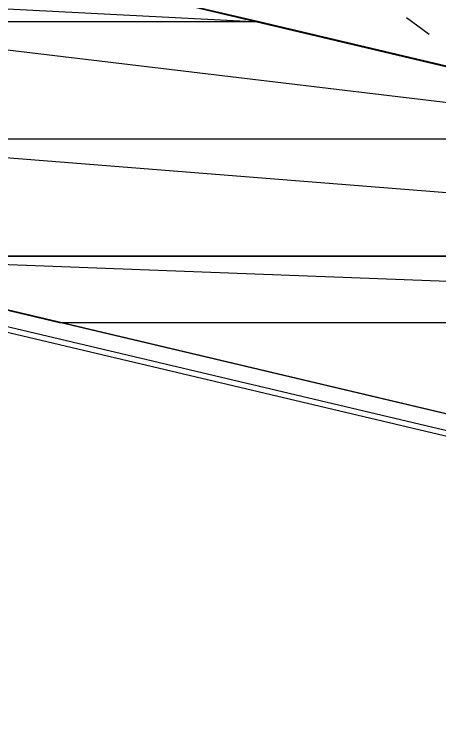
# Model space of a CAD drawing. Header units: feet. Extents: x -84 to 198, y -22 to 181.
# Drawn here: x 16.99 to 20.76, y 58.35 to 64.78 of the extents above; entities that cross this region are included whole.
import ezdxf

# ---------------------------------------------------------------- set-up
doc = ezdxf.new("R2010")
doc.units = ezdxf.units.FT
doc.layers.add('A-LINEA', color=7, linetype='CONTINUOUS')
doc.layers.add('A-MURO-CONCRETO', color=8, linetype='CONTINUOUS')

msp = doc.modelspace()

# ---------------------------------------------------------------- linework, layer by layer
at = {"layer": 'A-LINEA'}
for p, q in [((20.4667, 64.7511), (20.6667, 64.6044)), ((15.3067, 62.3911), (32.0933, 58.4178)), ((32.1333, 58.3511), (15.3067, 62.3378))]:
    msp.add_line(p, q, dxfattribs=at)
msp.add_lwpolyline([(58.8267, 65.9378), (58.36, 63.9911), (20.12, 73.0444), (18.2, 64.9378), (30.4267, 62.0444), (29.7333, 59.1244), (14.9067, 62.6311)], dxfattribs=at)
at = {"layer": 'A-MURO-CONCRETO'}
for points in [[(14.8533, 64.9378), (19.16, 64.7111), (14.84, 64.7111), (14.8533, 64.9378), (14.8533, 64.9378)], [(18.2, 64.9378), (14.8533, 64.9378), (19.16, 64.7111), (18.2, 64.9378)], [(19.16, 64.7111), (14.84, 64.7111), (23.56, 63.6711), (19.16, 64.7111)], [(14.84, 64.7111), (23.56, 63.6711), (14.8533, 63.6711), (14.84, 64.7111), (14.84, 64.7111)], [(23.56, 63.6711), (14.8533, 63.6711), (27.9467, 62.6311), (23.56, 63.6711)], [(14.8533, 63.6711), (27.9467, 62.6311), (14.9067, 62.6311), (14.8533, 63.6711), (14.8533, 63.6711)], [(14.9067, 62.6311), (17.3867, 62.0444), (30.4267, 62.0444), (14.9067, 62.6311)], [(14.9067, 62.6311), (27.9467, 62.6311), (30.4267, 62.0444), (14.9067, 62.6311), (14.9067, 62.6311)], [(17.3867, 62.0444), (30.4267, 62.0444), (29.7333, 59.1244), (17.3867, 62.0444), (17.3867, 62.0444)]]:
    msp.add_lwpolyline(points, dxfattribs=at)

doc.saveas('drawing.dxf')
